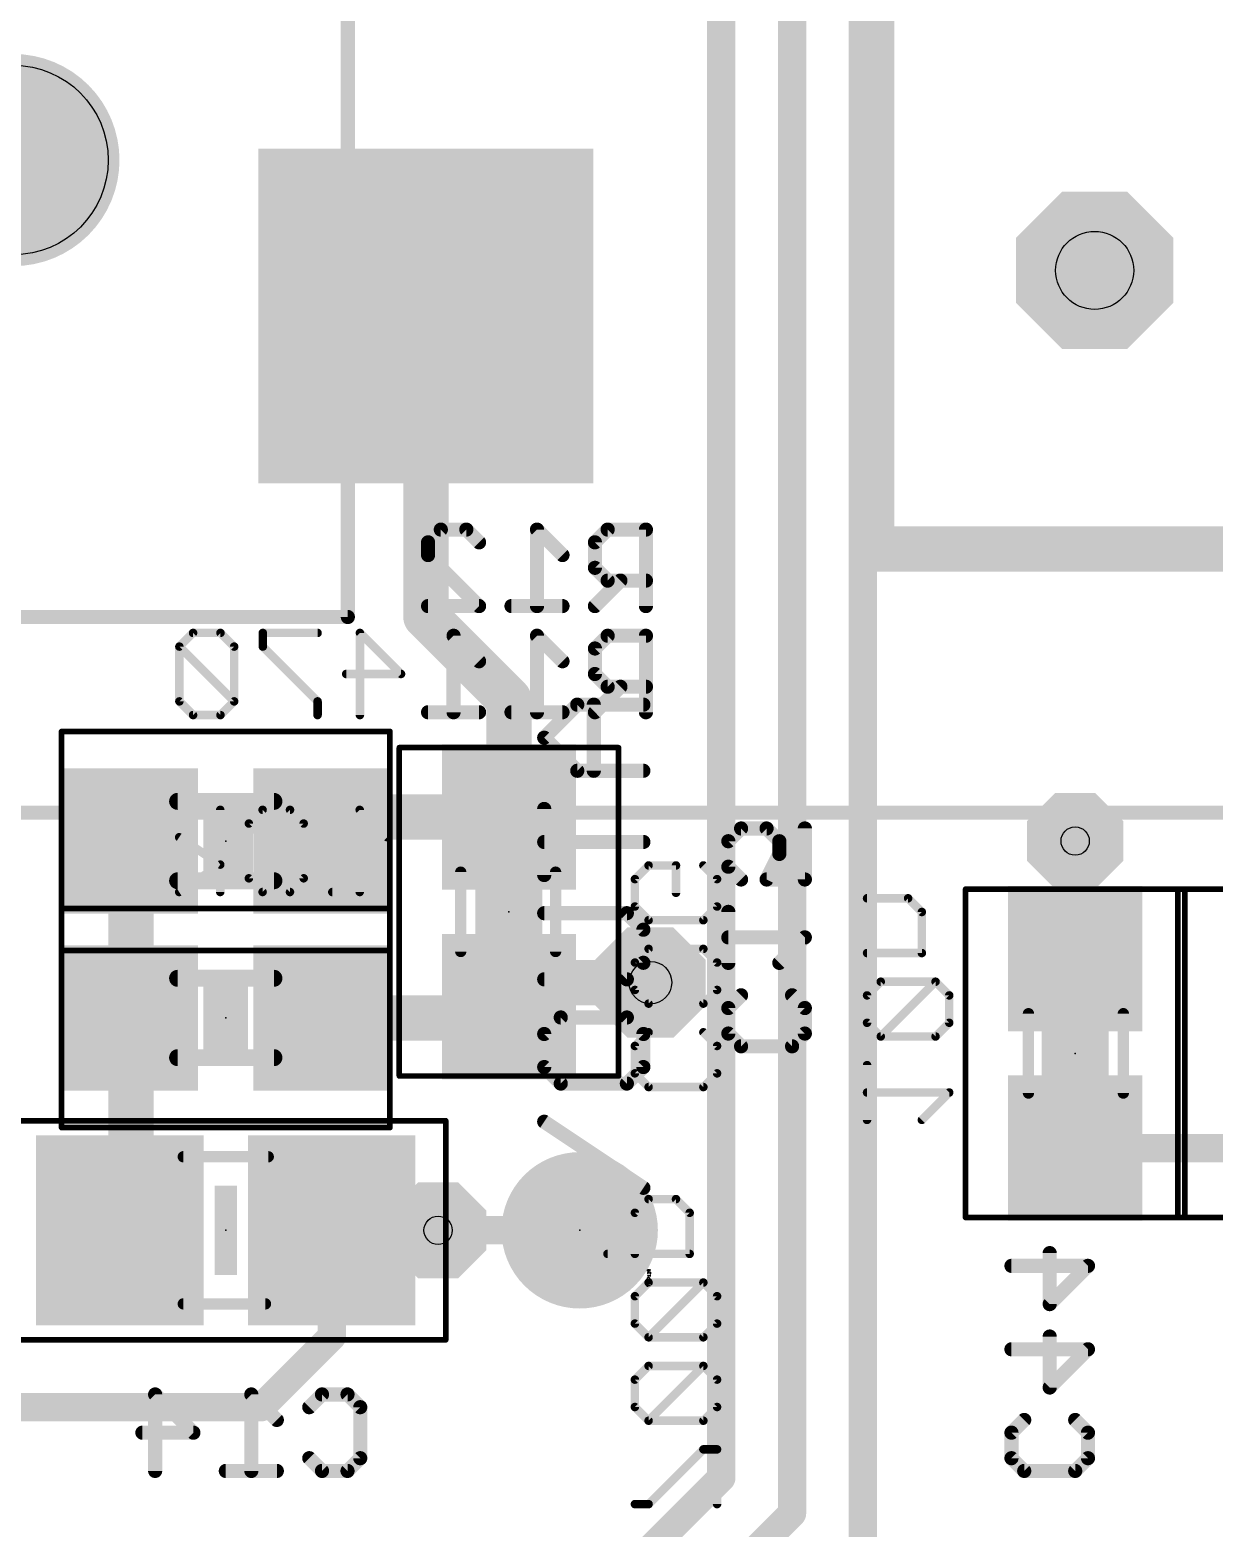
# Model space of a CAD drawing. Extents: x -0.1 to 85.2, y -25.2 to 58.4.
# Drawn here: x 44.6 to 55.22, y 33.21 to 46.65 of the extents above; entities that cross this region are included whole.
import ezdxf

# ---------------------------------------------------------------- set-up
doc = ezdxf.new("R2010")
doc.units = 0
for name, color, linetype in [('1', 22, 'CONTINUOUS'), ('16', 175, 'CONTINUOUS'), ('17', 82, 'CONTINUOUS'), ('18', 82, 'CONTINUOUS'), ('20', 7, 'CONTINUOUS'), ('21', 253, 'CONTINUOUS'), ('23', 7, 'CONTINUOUS'), ('24', 7, 'CONTINUOUS'), ('25', 253, 'CONTINUOUS'), ('26', 253, 'CONTINUOUS'), ('27', 253, 'CONTINUOUS'), ('28', 253, 'CONTINUOUS'), ('29', 253, 'CONTINUOUS'), ('30', 253, 'CONTINUOUS'), ('32', 253, 'CONTINUOUS'), ('36', 253, 'CONTINUOUS'), ('40', 175, 'CONTINUOUS'), ('44', 253, 'CONTINUOUS'), ('49', 253, 'CONTINUOUS'), ('52', 253, 'CONTINUOUS')]:
    doc.layers.add(name, color=color, linetype=linetype)

# ---------------------------------------------------------------- blocks, each defined once
blk = doc.blocks.new('PIE')
at = {"const_width": 0.5}
blk.add_lwpolyline([(0, -0.25, 1), (0, 0.25, 1), (0, -0.25)], format="xyb", dxfattribs=at)
blk = doc.blocks.new('RECT')
blk.add_solid([(-0.5, -0.5), (0.5, -0.5), (-0.5, 0.5), (0.5, 0.5)])
blk = doc.blocks.new('OCTAGONP')
at = {"const_width": 0.5}
blk.add_lwpolyline([(-0.25, -0.1036), (-0.25, 0.1036), (-0.1036, 0.25), (0.1036, 0.25), (0.25, 0.1036), (0.25, -0.1036), (0.1036, -0.25), (-0.1036, -0.25), (-0.25, -0.1036), (-0.25, 0.1036)], dxfattribs=at)
blk = doc.blocks.new('OCTAGONV')
at = {"const_width": 0.5}
blk.add_lwpolyline([(-0.25, -0.1036), (-0.25, 0.1036), (-0.1036, 0.25), (0.1036, 0.25), (0.25, 0.1036), (0.25, -0.1036), (0.1036, -0.25), (-0.1036, -0.25), (-0.25, -0.1036), (-0.25, 0.1036)], dxfattribs=at)

msp = doc.modelspace()

# ---------------------------------------------------------------- linework, layer by layer
at = {"layer": '1', "const_width": 0.254}
for points in [[(50.8, 55.88), (50.8, 33.655)], [(51.435, 55.88), (51.435, 33.3375)], [(48.26, 35.8775), (49.53, 35.8775)], [(50.8, 33.655), (45.085, 27.94)], [(51.435, 33.3375), (45.4025, 27.305)]]:
    msp.add_lwpolyline(points, dxfattribs=at)
at = {"layer": '1', "const_width": 0.127}
for points in [[(48.26, 35.941, 1), (48.26, 35.814)], [(49.53, 35.814, 1), (49.53, 35.941)], [(50.8449, 33.6101, 1), (50.7551, 33.6999)], [(50.7365, 33.655, 1), (50.8635, 33.655)], [(51.3715, 33.3375, 1), (51.4985, 33.3375)], [(51.4799, 33.2926, 1), (51.3901, 33.3824)]]:
    msp.add_lwpolyline(points, format="xyb", dxfattribs=at)
at = {"layer": '16'}
for points, const_width in [([(52.07, 5.08), (52.07, 55.88)], 0.254), ([(48.15, 44.08), (48.15, 41.385)], 0.4064), ([(48.15, 41.385), (48.895, 40.64)], 0.4064), ([(48.895, 40.64), (48.895, 39.585)], 0.4064), ([(47.42, 39.585), (47.205, 39.37)], 0.4064), ([(48.895, 39.585), (47.42, 39.585)], 0.4064), ([(45.505, 39.37), (45.505, 37.7825)], 0.4064), ([(53.96, 38.115), (53.975, 39.37)], 0.254), ([(53.975, 38.315), (53.96, 38.115)], 0.254), ([(49.11, 38.1), (48.895, 37.885)], 0.4064), ([(50.165, 38.1), (49.11, 38.1)], 0.4064), ([(48.7925, 37.7825), (48.895, 37.885)], 0.4064), ([(45.505, 37.7825), (45.505, 35.9775)], 0.4064), ([(47.205, 37.7825), (48.7925, 37.7825)], 0.4064), ([(55.88, 36.615), (53.975, 36.615)], 0.254), ([(45.07, 36.2125), (45.405, 35.8775)], 0.4064), ([(45.505, 35.9775), (45.405, 35.8775)], 0.4064), ([(47.3075, 35.875), (47.305, 35.8775)], 0.254), ([(47.305, 35.8775), (48.26, 35.8775)], 0.254), ([(47.3075, 34.925), (47.3075, 35.875)], 0.254), ([(46.6725, 34.29), (47.3075, 34.925)], 0.254), ([(39.37, 34.29), (46.6725, 34.29)], 0.254)]:
    msp.add_lwpolyline(points, dxfattribs=dict(at, const_width=const_width))
for points, const_width in [([(48.2516, 44.08, 1), (48.0484, 44.08)], 0.2032), ([(48.2218, 41.4568, 1), (48.0782, 41.3132)], 0.2032), ([(48.0484, 41.385, 1), (48.2516, 41.385)], 0.2032), ([(48.9966, 40.64, 1), (48.7934, 40.64)], 0.2032), ([(48.8232, 40.5682, 1), (48.9668, 40.7118)], 0.2032), ([(47.42, 39.6866, 1), (47.42, 39.4834)], 0.2032), ([(47.4918, 39.5132, 1), (47.3482, 39.6568)], 0.2032), ([(48.895, 39.4834, 1), (48.895, 39.6866)], 0.2032), ([(48.7934, 39.585, 1), (48.9966, 39.585)], 0.2032), ([(45.6066, 39.37, 1), (45.4034, 39.37)], 0.2032), ([(47.1332, 39.4418, 1), (47.2768, 39.2982)], 0.2032), ([(54.0385, 39.3692, 1), (53.9115, 39.3708)], 0.127), ([(54.0383, 38.3103, 1), (53.9117, 38.3197)], 0.127), ([(49.11, 38.2016, 1), (49.11, 37.9984)], 0.2032), ([(49.1818, 38.0282, 1), (49.0382, 38.1718)], 0.2032), ([(50.165, 37.9984, 1), (50.165, 38.2016)], 0.2032), ([(53.8967, 38.1197, 1), (54.0233, 38.1103)], 0.127), ([(53.8965, 38.1158, 1), (54.0235, 38.1142)], 0.127), ([(48.8232, 37.9568, 1), (48.9668, 37.8132)], 0.2032), ([(48.9668, 37.8132, 1), (48.8232, 37.9568)], 0.2032), ([(45.6066, 37.7825, 1), (45.4034, 37.7825)], 0.2032), ([(47.205, 37.8841, 1), (47.205, 37.6809)], 0.2032), ([(48.7207, 37.8543, 1), (48.8643, 37.7107)], 0.2032), ([(48.7925, 37.6809, 1), (48.7925, 37.8841)], 0.2032), ([(45.4034, 37.7825, 1), (45.6066, 37.7825)], 0.2032), ([(53.975, 36.6785, 1), (53.975, 36.5515)], 0.127), ([(45.1418, 36.2843, 1), (44.9982, 36.1407)], 0.2032), ([(45.5768, 35.9057, 1), (45.4332, 36.0493)], 0.2032), ([(45.3332, 35.9493, 1), (45.4768, 35.8057)], 0.2032), ([(45.3332, 35.8057, 1), (45.4768, 35.9493)], 0.2032), ([(45.4034, 35.9775, 1), (45.6066, 35.9775)], 0.2032), ([(47.3499, 35.9224, 1), (47.2601, 35.8326)], 0.127), ([(47.305, 35.941, 1), (47.305, 35.814)], 0.127), ([(47.371, 35.875, 1), (47.244, 35.875)], 0.127), ([(47.2626, 35.8301, 1), (47.3524, 35.9199)], 0.127), ([(48.26, 35.814, 1), (48.26, 35.941)], 0.127), ([(47.244, 34.925, 1), (47.371, 34.925)], 0.127), ([(47.3524, 34.8801, 1), (47.2626, 34.9699)], 0.127), ([(46.6725, 34.2265, 1), (46.6725, 34.3535)], 0.127), ([(46.6276, 34.3349, 1), (46.7174, 34.2451)], 0.127)]:
    msp.add_lwpolyline(points, format="xyb", dxfattribs=dict(at, const_width=const_width))
at = {"layer": '20'}
msp.add_circle((44.45, 45.48), 0.85, dxfattribs=at)
at = {"layer": '21', "const_width": 0.4064}
for points in [[(52.15, 41.99), (52.15, 51.99)], [(62.15, 41.99), (52.15, 41.99)]]:
    msp.add_lwpolyline(points, dxfattribs=at)
at = {"layer": '21', "const_width": 0.2032}
for points in [[(52.15, 42.0916, 1), (52.15, 41.8884)], [(52.0484, 41.99, 1), (52.2516, 41.99)]]:
    msp.add_lwpolyline(points, format="xyb", dxfattribs=at)
at = {"layer": '23'}
msp.add_point((49.53, 35.8775), dxfattribs=at)
at = {"layer": '24'}
for p in [(46.355, 39.37), (48.895, 38.735), (46.355, 37.7825), (53.975, 37.465), (46.355, 35.8775)]:
    msp.add_point(p, dxfattribs=at)
at = {"layer": '25', "const_width": 0.127}
for points in [[(49.2117, 40.2972), (49.5083, 40.5937)], [(49.5083, 40.5937), (50.1015, 40.5937)], [(49.6566, 40.0006), (49.6566, 40.5937)], [(49.5083, 40.0006), (49.2117, 40.2972)], [(50.1015, 40.0006), (49.5083, 40.0006)], [(49.2117, 39.0651), (49.2117, 39.6582)], [(50.1015, 39.3616), (49.2117, 39.3616)], [(49.9532, 38.7227), (49.2117, 38.7227)], [(50.1015, 38.5744), (49.9532, 38.7227)], [(50.1015, 38.2778), (50.1015, 38.5744)], [(49.9532, 38.1295), (50.1015, 38.2778)], [(49.2117, 38.1295), (49.9532, 38.1295)], [(49.36, 37.7872), (49.2117, 37.6389)], [(49.9532, 37.7872), (49.36, 37.7872)], [(50.1015, 37.6389), (49.9532, 37.7872)], [(49.2117, 37.6389), (49.2117, 37.3423)], [(50.1015, 37.3423), (50.1015, 37.6389)], [(49.2117, 37.3423), (49.36, 37.194)], [(49.9532, 37.194), (50.1015, 37.3423)], [(49.36, 37.194), (49.9532, 37.194)], [(50.1015, 36.2585), (49.2117, 36.8517)]]:
    msp.add_lwpolyline(points, dxfattribs=at)
at = {"layer": '25', "const_width": 0.0635}
for points in [[(49.5083, 40.6255, 1), (49.5083, 40.562)], [(49.5308, 40.5713, 1), (49.4859, 40.6162)], [(49.6884, 40.5937, 1), (49.6249, 40.5937)], [(50.1015, 40.562, 1), (50.1015, 40.6255)], [(49.2342, 40.3196, 1), (49.1893, 40.2747)], [(49.1893, 40.3196, 1), (49.2342, 40.2747)], [(49.5083, 40.0323, 1), (49.5083, 39.9688)], [(49.4859, 39.9781, 1), (49.5308, 40.023)], [(50.1015, 39.9688, 1), (50.1015, 40.0323)], [(49.6249, 40.0006, 1), (49.6884, 40.0006)], [(49.2435, 39.6582, 1), (49.18, 39.6582)], [(49.2117, 39.3934, 1), (49.2117, 39.3299)], [(50.1015, 39.3299, 1), (50.1015, 39.3934)], [(49.18, 39.0651, 1), (49.2435, 39.0651)], [(49.2117, 38.7545, 1), (49.2117, 38.691)], [(49.9757, 38.7452, 1), (49.9308, 38.7003)], [(49.9532, 38.691, 1), (49.9532, 38.7545)], [(50.1333, 38.5744, 1), (50.0697, 38.5744)], [(50.079, 38.552, 1), (50.124, 38.5969)], [(50.0697, 38.2778, 1), (50.1333, 38.2778)], [(50.124, 38.2554, 1), (50.079, 38.3003)], [(49.2117, 38.1613, 1), (49.2117, 38.0978)], [(49.9308, 38.152, 1), (49.9757, 38.1071)], [(49.9532, 38.0978, 1), (49.9532, 38.1613)], [(49.36, 37.8189, 1), (49.36, 37.7554)], [(49.3825, 37.7647, 1), (49.3376, 37.8096)], [(49.9757, 37.8096, 1), (49.9308, 37.7647)], [(49.9532, 37.7554, 1), (49.9532, 37.8189)], [(49.2435, 37.6389, 1), (49.18, 37.6389)], [(49.1893, 37.6613, 1), (49.2342, 37.6164)], [(50.1333, 37.6389, 1), (50.0697, 37.6389)], [(50.079, 37.6164, 1), (50.124, 37.6613)], [(49.18, 37.3423, 1), (49.2435, 37.3423)], [(49.2342, 37.3648, 1), (49.1893, 37.3199)], [(50.0697, 37.3423, 1), (50.1333, 37.3423)], [(50.124, 37.3199, 1), (50.079, 37.3648)], [(49.36, 37.2258, 1), (49.36, 37.1623)], [(49.3376, 37.1716, 1), (49.3825, 37.2165)], [(49.9308, 37.2165, 1), (49.9757, 37.1716)], [(49.9532, 37.1623, 1), (49.9532, 37.2258)], [(49.2294, 36.8781, 1), (49.1941, 36.8253)], [(50.0839, 36.2321, 1), (50.1191, 36.2849)]]:
    msp.add_lwpolyline(points, format="xyb", dxfattribs=at)
at = {"layer": '26', "const_width": 0.127}
for points in [[(48.1698, 42.0502), (48.2842, 42.1646)], [(48.2842, 42.1646), (48.513, 42.1646)], [(48.513, 42.1646), (48.6274, 42.0502)], [(49.3758, 41.9358), (49.147, 42.1646)], [(49.147, 42.1646), (49.147, 41.4782)], [(49.7811, 42.1646), (49.6667, 42.0502)], [(50.1242, 42.1646), (49.7811, 42.1646)], [(50.1242, 41.4782), (50.1242, 42.1646)], [(48.1698, 41.9358), (48.1698, 42.0502)], [(49.6667, 42.0502), (49.6667, 41.8214)], [(48.6274, 41.4782), (48.1698, 41.9358)], [(49.6667, 41.8214), (49.7811, 41.707)], [(49.8955, 41.707), (49.6667, 41.4782)], [(49.7811, 41.707), (50.1242, 41.707)], [(48.1698, 41.4782), (48.6274, 41.4782)], [(49.3758, 41.4782), (48.9182, 41.4782)], [(48.6274, 40.9833), (48.3986, 41.2121)], [(48.3986, 41.2121), (48.3986, 40.5257)], [(49.3758, 40.9833), (49.147, 41.2121)], [(49.147, 41.2121), (49.147, 40.5257)], [(49.7811, 41.2121), (49.6667, 41.0977)], [(50.1242, 41.2121), (49.7811, 41.2121)], [(50.1242, 40.5257), (50.1242, 41.2121)], [(49.6667, 41.0977), (49.6667, 40.8689)], [(49.6667, 40.8689), (49.7811, 40.7545)], [(49.8955, 40.7545), (49.6667, 40.5257)], [(49.7811, 40.7545), (50.1242, 40.7545)], [(48.6274, 40.5257), (48.1698, 40.5257)], [(49.3758, 40.5257), (48.9182, 40.5257)], [(50.9779, 39.4829), (50.8635, 39.3685)], [(51.2067, 39.4829), (50.9779, 39.4829)], [(51.3211, 39.3685), (51.2067, 39.4829)], [(51.5499, 39.4829), (51.5499, 39.0253)], [(50.8635, 39.3685), (50.8635, 39.1397)], [(51.3211, 39.2541), (51.3211, 39.3685)], [(51.2067, 39.0253), (51.3211, 39.2541)], [(50.8635, 39.1397), (50.9779, 39.0253)], [(51.5499, 39.0253), (51.2067, 39.0253)], [(50.8635, 38.2769), (50.8635, 38.7345)], [(51.5499, 38.5057), (50.8635, 38.5057)], [(51.3211, 38.2769), (51.5499, 38.5057)], [(50.8635, 37.8717), (50.9779, 37.9861)], [(51.4355, 37.9861), (51.5499, 37.8717)], [(50.8635, 37.6429), (50.8635, 37.8717)], [(51.5499, 37.8717), (51.5499, 37.6429)], [(50.9779, 37.5285), (50.8635, 37.6429)], [(51.5499, 37.6429), (51.4355, 37.5285)], [(51.4355, 37.5285), (50.9779, 37.5285)], [(53.4035, 35.5585), (54.0899, 35.5585)], [(53.7467, 35.2153), (53.7467, 35.6729)], [(54.0899, 35.5585), (53.7467, 35.2153)], [(53.7467, 34.4669), (53.7467, 34.9245)], [(53.4035, 34.8101), (54.0899, 34.8101)], [(54.0899, 34.8101), (53.7467, 34.4669)], [(45.7215, 33.7185), (45.7215, 34.4049)], [(45.7215, 34.4049), (46.0647, 34.0617)], [(46.8131, 34.1761), (46.5843, 34.4049)], [(46.5843, 34.4049), (46.5843, 33.7185)], [(47.1039, 34.2905), (47.2183, 34.4049)], [(47.2183, 34.4049), (47.4471, 34.4049)], [(47.4471, 34.4049), (47.5615, 34.2905)], [(47.5615, 34.2905), (47.5615, 33.8329)], [(53.4035, 34.0617), (53.5179, 34.1761)], [(53.9755, 34.1761), (54.0899, 34.0617)], [(46.0647, 34.0617), (45.6071, 34.0617)], [(53.4035, 33.8329), (53.4035, 34.0617)], [(54.0899, 34.0617), (54.0899, 33.8329)], [(47.2183, 33.7185), (47.1039, 33.8329)], [(47.5615, 33.8329), (47.4471, 33.7185)], [(53.5179, 33.7185), (53.4035, 33.8329)], [(54.0899, 33.8329), (53.9755, 33.7185)], [(46.8131, 33.7185), (46.3555, 33.7185)], [(47.4471, 33.7185), (47.2183, 33.7185)], [(53.9755, 33.7185), (53.5179, 33.7185)]]:
    msp.add_lwpolyline(points, dxfattribs=at)
at = {"layer": '26', "const_width": 0.0635}
for points in [[(48.2842, 42.1963, 1), (48.2842, 42.1328)], [(48.3067, 42.1421, 1), (48.2618, 42.187)], [(48.5355, 42.187, 1), (48.4906, 42.1421)], [(48.513, 42.1328, 1), (48.513, 42.1963)], [(49.1788, 42.1646, 1), (49.1153, 42.1646)], [(49.1695, 42.187, 1), (49.1246, 42.1421)], [(49.7811, 42.1963, 1), (49.7811, 42.1328)], [(49.8035, 42.1421, 1), (49.7586, 42.187)], [(50.156, 42.1646, 1), (50.0925, 42.1646)], [(50.1242, 42.1328, 1), (50.1242, 42.1963)], [(48.2016, 42.0502, 1), (48.1381, 42.0502)], [(48.1474, 42.0726, 1), (48.1923, 42.0277)], [(48.605, 42.0277, 1), (48.6499, 42.0726)], [(49.6984, 42.0502, 1), (49.6349, 42.0502)], [(49.6442, 42.0726, 1), (49.6891, 42.0277)], [(48.1381, 41.9358, 1), (48.2016, 41.9358)], [(48.1923, 41.9582, 1), (48.1474, 41.9133)], [(49.3534, 41.9133, 1), (49.3983, 41.9582)], [(49.6349, 41.8214, 1), (49.6984, 41.8214)], [(49.6891, 41.8438, 1), (49.6442, 41.7989)], [(49.7811, 41.7387, 1), (49.7811, 41.6752)], [(49.7586, 41.6845, 1), (49.8035, 41.7294)], [(49.9179, 41.6845, 1), (49.873, 41.7294)], [(50.1242, 41.6752, 1), (50.1242, 41.7387)], [(48.1698, 41.51, 1), (48.1698, 41.4464)], [(48.6274, 41.4464, 1), (48.6274, 41.51)], [(48.9182, 41.51, 1), (48.9182, 41.4464)], [(49.3758, 41.4464, 1), (49.3758, 41.51)], [(48.605, 41.4557, 1), (48.6499, 41.5007)], [(49.1153, 41.4782, 1), (49.1788, 41.4782)], [(49.6442, 41.5007, 1), (49.6891, 41.4557)], [(50.0925, 41.4782, 1), (50.156, 41.4782)], [(48.4304, 41.2121, 1), (48.3669, 41.2121)], [(48.4211, 41.2345, 1), (48.3762, 41.1896)], [(49.1788, 41.2121, 1), (49.1153, 41.2121)], [(49.1695, 41.2345, 1), (49.1246, 41.1896)], [(49.7811, 41.2438, 1), (49.7811, 41.1803)], [(49.8035, 41.1896, 1), (49.7586, 41.2345)], [(50.156, 41.2121, 1), (50.0925, 41.2121)], [(50.1242, 41.1803, 1), (50.1242, 41.2438)], [(49.6984, 41.0977, 1), (49.6349, 41.0977)], [(49.6442, 41.1201, 1), (49.6891, 41.0752)], [(48.605, 40.9608, 1), (48.6499, 41.0057)], [(49.3534, 40.9608, 1), (49.3983, 41.0057)], [(49.6349, 40.8689, 1), (49.6984, 40.8689)], [(49.6891, 40.8913, 1), (49.6442, 40.8464)], [(49.7811, 40.7862, 1), (49.7811, 40.7227)], [(49.7586, 40.732, 1), (49.8035, 40.7769)], [(49.9179, 40.732, 1), (49.873, 40.7769)], [(50.1242, 40.7227, 1), (50.1242, 40.7862)], [(48.1698, 40.5575, 1), (48.1698, 40.4939)], [(48.3669, 40.5257, 1), (48.4304, 40.5257)], [(48.6274, 40.4939, 1), (48.6274, 40.5575)], [(48.9182, 40.5575, 1), (48.9182, 40.4939)], [(49.1153, 40.5257, 1), (49.1788, 40.5257)], [(49.3758, 40.4939, 1), (49.3758, 40.5575)], [(49.6442, 40.5482, 1), (49.6891, 40.5032)], [(50.0925, 40.5257, 1), (50.156, 40.5257)], [(50.9779, 39.5147, 1), (50.9779, 39.4512)], [(51.0003, 39.4605, 1), (50.9554, 39.5054)], [(51.2291, 39.5054, 1), (51.1842, 39.4605)], [(51.2067, 39.4512, 1), (51.2067, 39.5147)], [(51.5816, 39.4829, 1), (51.5181, 39.4829)], [(50.8953, 39.3685, 1), (50.8317, 39.3685)], [(50.841, 39.391, 1), (50.886, 39.3461)], [(51.3528, 39.3685, 1), (51.2893, 39.3685)], [(51.2986, 39.3461, 1), (51.3435, 39.391)], [(51.2893, 39.2541, 1), (51.3528, 39.2541)], [(51.3495, 39.2399, 1), (51.2927, 39.2683)], [(50.8317, 39.1397, 1), (50.8953, 39.1397)], [(50.886, 39.1622, 1), (50.841, 39.1173)], [(50.9554, 39.0029, 1), (51.0003, 39.0478)], [(51.2067, 39.0571, 1), (51.2067, 38.9936)], [(51.1783, 39.0395, 1), (51.2351, 39.0111)], [(51.5181, 39.0253, 1), (51.5816, 39.0253)], [(51.5499, 38.9936, 1), (51.5499, 39.0571)], [(50.8953, 38.7345, 1), (50.8317, 38.7345)], [(50.8635, 38.5375, 1), (50.8635, 38.474)], [(51.5723, 38.4833, 1), (51.5274, 38.5282)], [(51.5499, 38.474, 1), (51.5499, 38.5375)], [(50.8317, 38.2769, 1), (50.8953, 38.2769)], [(51.2986, 38.2994, 1), (51.3435, 38.2545)], [(51.0003, 37.9636, 1), (50.9554, 38.0085)], [(51.4579, 38.0085, 1), (51.413, 37.9636)], [(50.8953, 37.8717, 1), (50.8317, 37.8717)], [(50.841, 37.8941, 1), (50.886, 37.8492)], [(51.5816, 37.8717, 1), (51.5181, 37.8717)], [(51.5274, 37.8492, 1), (51.5723, 37.8941)], [(50.8317, 37.6429, 1), (50.8953, 37.6429)], [(50.886, 37.6653, 1), (50.841, 37.6204)], [(51.5181, 37.6429, 1), (51.5816, 37.6429)], [(51.5723, 37.6204, 1), (51.5274, 37.6653)], [(50.9779, 37.5603, 1), (50.9779, 37.4967)], [(50.9554, 37.506, 1), (51.0003, 37.551)], [(51.413, 37.551, 1), (51.4579, 37.506)], [(51.4355, 37.4967, 1), (51.4355, 37.5603)], [(53.4035, 35.5903, 1), (53.4035, 35.5268)], [(53.7784, 35.6729, 1), (53.7149, 35.6729)], [(54.1123, 35.5361, 1), (54.0674, 35.581)], [(54.0899, 35.5268, 1), (54.0899, 35.5903)], [(53.7149, 35.2153, 1), (53.7784, 35.2153)], [(53.7242, 35.2378, 1), (53.7691, 35.1929)], [(53.7784, 34.9245, 1), (53.7149, 34.9245)], [(53.4035, 34.8419, 1), (53.4035, 34.7784)], [(54.1123, 34.7877, 1), (54.0674, 34.8326)], [(54.0899, 34.7784, 1), (54.0899, 34.8419)], [(45.7532, 34.4049, 1), (45.6897, 34.4049)], [(45.7439, 34.4273, 1), (45.699, 34.3824)], [(46.616, 34.4049, 1), (46.5525, 34.4049)], [(46.6067, 34.4273, 1), (46.5618, 34.3824)], [(47.2183, 34.4366, 1), (47.2183, 34.3731)], [(47.2408, 34.3824, 1), (47.1959, 34.4273)], [(47.4696, 34.4273, 1), (47.4247, 34.3824)], [(47.4471, 34.3731, 1), (47.4471, 34.4366)], [(53.7149, 34.4669, 1), (53.7784, 34.4669)], [(53.7242, 34.4894, 1), (53.7691, 34.4445)], [(47.0815, 34.3129, 1), (47.1264, 34.268)], [(47.5933, 34.2905, 1), (47.5297, 34.2905)], [(47.539, 34.268, 1), (47.584, 34.3129)], [(46.7906, 34.1536, 1), (46.8355, 34.1985)], [(53.5403, 34.1536, 1), (53.4954, 34.1985)], [(53.9979, 34.1985, 1), (53.953, 34.1536)], [(45.6071, 34.0934, 1), (45.6071, 34.0299)], [(46.0422, 34.0392, 1), (46.0871, 34.0841)], [(46.0647, 34.0299, 1), (46.0647, 34.0934)], [(53.4353, 34.0617, 1), (53.3717, 34.0617)], [(53.381, 34.0841, 1), (53.426, 34.0392)], [(54.1216, 34.0617, 1), (54.0581, 34.0617)], [(54.0674, 34.0392, 1), (54.1123, 34.0841)], [(47.1264, 33.8553, 1), (47.0815, 33.8104)], [(47.584, 33.8104, 1), (47.539, 33.8553)], [(53.426, 33.8553, 1), (53.381, 33.8104)], [(54.1123, 33.8104, 1), (54.0674, 33.8553)], [(45.6897, 33.7185, 1), (45.7532, 33.7185)], [(46.3555, 33.7503, 1), (46.3555, 33.6867)], [(46.5525, 33.7185, 1), (46.616, 33.7185)], [(46.8131, 33.6867, 1), (46.8131, 33.7503)], [(47.2183, 33.7503, 1), (47.2183, 33.6867)], [(47.1959, 33.696, 1), (47.2408, 33.741)], [(47.4247, 33.741, 1), (47.4696, 33.696)], [(47.4471, 33.6867, 1), (47.4471, 33.7503)], [(47.5297, 33.8329, 1), (47.5933, 33.8329)], [(53.3717, 33.8329, 1), (53.4353, 33.8329)], [(53.5179, 33.7503, 1), (53.5179, 33.6867)], [(53.4954, 33.696, 1), (53.5403, 33.741)], [(53.953, 33.741, 1), (53.9979, 33.696)], [(53.9755, 33.6867, 1), (53.9755, 33.7503)], [(54.0581, 33.8329, 1), (54.1216, 33.8329)]]:
    msp.add_lwpolyline(points, format="xyb", dxfattribs=at)
at = {"layer": '27'}
for p, q in [((50.1396, 35.5225), (50.1438, 35.5268)), ((50.1396, 35.5098), (50.1396, 35.5225)), ((50.165, 35.5098), (50.1396, 35.5098)), ((50.1438, 35.5034), (50.1396, 35.4991)), ((50.1396, 35.4991), (50.1396, 35.4907)), ((50.1396, 35.4907), (50.1438, 35.4864)), ((50.1438, 35.5268), (50.1523, 35.5268)), ((50.1481, 35.5034), (50.1438, 35.5034)), ((50.165, 35.4864), (50.1481, 35.5034)), ((50.1523, 35.5268), (50.1565, 35.5225)), ((50.1565, 35.5183), (50.165, 35.5268)), ((50.1565, 35.5225), (50.1565, 35.5098)), ((50.165, 35.5034), (50.165, 35.4864)), ((50.1481, 35.4631), (50.1396, 35.4715)), ((50.1396, 35.4715), (50.165, 35.4715)), ((50.1396, 35.4524), (50.1438, 35.4566)), ((50.1396, 35.4397), (50.1396, 35.4524)), ((50.165, 35.4397), (50.1396, 35.4397)), ((50.1396, 35.4163), (50.1396, 35.4332)), ((50.165, 35.4247), (50.1396, 35.4247)), ((50.1396, 35.4056), (50.1438, 35.4098)), ((50.1396, 35.3929), (50.1396, 35.4056)), ((50.165, 35.3929), (50.1396, 35.3929)), ((50.1396, 35.3695), (50.1396, 35.3864)), ((50.165, 35.378), (50.1396, 35.378)), ((50.1438, 35.4566), (50.1523, 35.4566)), ((50.1438, 35.4098), (50.1523, 35.4098)), ((50.1523, 35.4566), (50.1565, 35.4524)), ((50.1523, 35.4098), (50.1565, 35.4056)), ((50.1565, 35.4524), (50.1565, 35.4397)), ((50.1565, 35.4056), (50.1565, 35.3929)), ((50.165, 35.4631), (50.165, 35.48))]:
    msp.add_line(p, q, dxfattribs=at)
at = {"layer": '28', "const_width": 0.0762}
for points in [[(46.0617, 41.2375), (45.9388, 41.1147)], [(46.3074, 41.2375), (46.0617, 41.2375)], [(46.4303, 41.1147), (46.3074, 41.2375)], [(47.1787, 41.2375), (46.6872, 41.2375)], [(46.6872, 41.2375), (46.6872, 41.1147)], [(47.5585, 40.5003), (47.5585, 41.2375)], [(47.5585, 41.2375), (47.9271, 40.8689)], [(45.9388, 41.1147), (45.9388, 40.6232)], [(46.4303, 40.6232), (45.9388, 41.1147)], [(46.4303, 40.6232), (46.4303, 41.1147)], [(46.6872, 41.1147), (47.1787, 40.6232)], [(47.9271, 40.8689), (47.4357, 40.8689)], [(45.9388, 40.6232), (46.0617, 40.5003)], [(46.3074, 40.5003), (46.4303, 40.6232)], [(47.1787, 40.6232), (47.1787, 40.5003)], [(46.0617, 40.5003), (46.3074, 40.5003)], [(46.3056, 38.9128), (46.3056, 39.65)], [(46.6854, 39.65), (46.5625, 39.5272)], [(46.9311, 39.65), (46.6854, 39.65)], [(47.054, 39.5272), (46.9311, 39.65)], [(47.8024, 39.4043), (47.5567, 39.65)], [(47.5567, 39.65), (47.5567, 38.9128)], [(46.5625, 39.5272), (46.5625, 39.0357)], [(47.054, 39.0357), (46.5625, 39.5272)], [(47.054, 39.0357), (47.054, 39.5272)], [(46.3056, 39.1585), (45.937, 39.4043)], [(45.937, 38.9128), (46.3056, 39.1585)], [(50.0253, 39.0283), (50.1482, 39.1512)], [(50.1482, 39.1512), (50.3939, 39.1512)], [(50.3939, 39.1512), (50.3939, 38.9054)], [(50.6397, 39.1512), (50.7625, 39.0283)], [(46.5625, 39.0357), (46.6854, 38.9128)], [(46.9311, 38.9128), (47.054, 39.0357)], [(50.0253, 38.7826), (50.0253, 39.0283)], [(50.7625, 39.0283), (50.7625, 38.7826)], [(46.6854, 38.9128), (46.9311, 38.9128)], [(47.8024, 38.9128), (47.3109, 38.9128)], [(52.4767, 38.8564), (52.1081, 38.8564)], [(52.5996, 38.7335), (52.4767, 38.8564)], [(50.1482, 38.6597), (50.0253, 38.7826)], [(50.7625, 38.7826), (50.6397, 38.6597)], [(52.5996, 38.3649), (52.5996, 38.7335)], [(50.6397, 38.6597), (50.1482, 38.6597)], [(50.0253, 38.2799), (50.1482, 38.4028)], [(50.0253, 38.0341), (50.0253, 38.2799)], [(50.1482, 38.4028), (50.6397, 38.4028)], [(50.6397, 38.4028), (50.7625, 38.2799)], [(50.7625, 38.2799), (50.7625, 38.0341)], [(52.1081, 38.3649), (52.5996, 38.3649)], [(50.1482, 37.9113), (50.0253, 38.0341)], [(50.7625, 38.0341), (50.6397, 37.9113)], [(52.231, 38.108), (52.1081, 37.9851)], [(52.7225, 38.108), (52.231, 38.108)], [(52.231, 37.6165), (52.7225, 38.108)], [(52.8453, 37.9851), (52.7225, 38.108)], [(50.6397, 37.9113), (50.1482, 37.9113)], [(52.1081, 37.9851), (52.1081, 37.7394)], [(52.8453, 37.7394), (52.8453, 37.9851)], [(52.1081, 37.7394), (52.231, 37.6165)], [(52.7225, 37.6165), (52.8453, 37.7394)], [(50.0253, 37.5315), (50.1482, 37.6543)], [(50.6397, 37.6543), (50.7625, 37.5315)], [(52.231, 37.6165), (52.7225, 37.6165)], [(50.0253, 37.2857), (50.0253, 37.5315)], [(50.7625, 37.5315), (50.7625, 37.2857)], [(52.1081, 36.8681), (52.1081, 37.3596)], [(50.1482, 37.1629), (50.0253, 37.2857)], [(50.7625, 37.2857), (50.6397, 37.1629)], [(50.6397, 37.1629), (50.1482, 37.1629)], [(52.8453, 37.1138), (52.1081, 37.1138)], [(52.5996, 36.8681), (52.8453, 37.1138)], [(50.1482, 36.1575), (50.0253, 36.0346)], [(50.3939, 36.1575), (50.1482, 36.1575)], [(50.5168, 36.0346), (50.3939, 36.1575)], [(50.0253, 36.0346), (50.0253, 35.666)], [(50.5168, 35.666), (50.5168, 36.0346)], [(49.7796, 35.666), (50.5168, 35.666)], [(50.1482, 35.4091), (50.0253, 35.2862)], [(50.6397, 35.4091), (50.1482, 35.4091)], [(50.1482, 34.9176), (50.6397, 35.4091)], [(50.7625, 35.2862), (50.6397, 35.4091)], [(50.0253, 35.2862), (50.0253, 35.0405)], [(50.7625, 35.0405), (50.7625, 35.2862)], [(50.0253, 35.0405), (50.1482, 34.9176)], [(50.1482, 34.9176), (50.6397, 34.9176)], [(50.6397, 34.9176), (50.7625, 35.0405)], [(50.1482, 34.6607), (50.0253, 34.5378)], [(50.6397, 34.6607), (50.1482, 34.6607)], [(50.1482, 34.1692), (50.6397, 34.6607)], [(50.7625, 34.5378), (50.6397, 34.6607)], [(50.0253, 34.5378), (50.0253, 34.2921)], [(50.7625, 34.2921), (50.7625, 34.5378)], [(50.0253, 34.2921), (50.1482, 34.1692)], [(50.6397, 34.1692), (50.7625, 34.2921)], [(50.1482, 34.1692), (50.6397, 34.1692)], [(50.6397, 33.9123), (50.1482, 33.4208)], [(50.7625, 33.9123), (50.6397, 33.9123)], [(50.7625, 33.4208), (50.7625, 33.9123)], [(50.1482, 33.4208), (50.0253, 33.4208)]]:
    msp.add_lwpolyline(points, dxfattribs=at)
at = {"layer": '28', "const_width": 0.0381}
for points in [[(46.0617, 41.2566, 1), (46.0617, 41.2185)], [(46.0752, 41.2241, 1), (46.0482, 41.251)], [(46.3209, 41.251, 1), (46.294, 41.2241)], [(46.3074, 41.2185, 1), (46.3074, 41.2566)], [(46.6872, 41.2566, 1), (46.6872, 41.2185)], [(46.7063, 41.2375, 1), (46.6682, 41.2375)], [(47.1787, 41.2185, 1), (47.1787, 41.2566)], [(47.5776, 41.2375, 1), (47.5395, 41.2375)], [(47.572, 41.251, 1), (47.5451, 41.2241)], [(45.9579, 41.1147, 1), (45.9198, 41.1147)], [(45.9523, 41.1281, 1), (45.9254, 41.1012)], [(45.9254, 41.1281, 1), (45.9523, 41.1012)], [(46.4494, 41.1147, 1), (46.4113, 41.1147)], [(46.4168, 41.1012, 1), (46.4438, 41.1281)], [(46.6682, 41.1147, 1), (46.7063, 41.1147)], [(46.7007, 41.1281, 1), (46.6738, 41.1012)], [(47.4357, 40.888, 1), (47.4357, 40.8499)], [(47.9137, 40.8554, 1), (47.9406, 40.8824)], [(47.9271, 40.8499, 1), (47.9271, 40.888)], [(45.9523, 40.6366, 1), (45.9254, 40.6097)], [(45.9198, 40.6232, 1), (45.9579, 40.6232)], [(46.4113, 40.6232, 1), (46.4494, 40.6232)], [(46.4438, 40.6097, 1), (46.4168, 40.6366)], [(46.4168, 40.6097, 1), (46.4438, 40.6366)], [(47.1978, 40.6232, 1), (47.1597, 40.6232)], [(47.1653, 40.6097, 1), (47.1922, 40.6366)], [(46.0617, 40.5194, 1), (46.0617, 40.4813)], [(46.0482, 40.4868, 1), (46.0752, 40.5138)], [(46.294, 40.5138, 1), (46.3209, 40.4868)], [(46.3074, 40.4813, 1), (46.3074, 40.5194)], [(47.1597, 40.5003, 1), (47.1978, 40.5003)], [(47.5395, 40.5003, 1), (47.5776, 40.5003)], [(46.3246, 39.65, 1), (46.2865, 39.65)], [(46.6854, 39.6691, 1), (46.6854, 39.631)], [(46.6989, 39.6366, 1), (46.6719, 39.6635)], [(46.9446, 39.6635, 1), (46.9177, 39.6366)], [(46.9311, 39.631, 1), (46.9311, 39.6691)], [(47.5757, 39.65, 1), (47.5376, 39.65)], [(47.5701, 39.6635, 1), (47.5432, 39.6366)], [(46.576, 39.5406, 1), (46.549, 39.5137)], [(46.549, 39.5406, 1), (46.576, 39.5137)], [(46.5816, 39.5272, 1), (46.5435, 39.5272)], [(47.073, 39.5272, 1), (47.0349, 39.5272)], [(47.0405, 39.5137, 1), (47.0675, 39.5406)], [(45.9475, 39.4201, 1), (45.9264, 39.3884)], [(47.7889, 39.3908, 1), (47.8159, 39.4178)], [(46.3161, 39.1427, 1), (46.295, 39.1744)], [(46.295, 39.1427, 1), (46.3161, 39.1744)], [(50.1482, 39.1702, 1), (50.1482, 39.1321)], [(50.1616, 39.1377, 1), (50.1347, 39.1646)], [(50.413, 39.1512, 1), (50.3749, 39.1512)], [(50.3939, 39.1321, 1), (50.3939, 39.1702)], [(50.6531, 39.1646, 1), (50.6262, 39.1377)], [(46.576, 39.0491, 1), (46.549, 39.0222)], [(46.5435, 39.0357, 1), (46.5816, 39.0357)], [(47.0349, 39.0357, 1), (47.073, 39.0357)], [(47.0675, 39.0222, 1), (47.0405, 39.0491)], [(47.0405, 39.0222, 1), (47.0675, 39.0491)], [(50.0118, 39.0418, 1), (50.0388, 39.0148)], [(50.0444, 39.0283, 1), (50.0063, 39.0283)], [(50.7816, 39.0283, 1), (50.7435, 39.0283)], [(50.7491, 39.0148, 1), (50.776, 39.0418)], [(45.9264, 38.9287, 1), (45.9475, 38.8969)], [(46.2865, 38.9128, 1), (46.3246, 38.9128)], [(46.6854, 38.9319, 1), (46.6854, 38.8938)], [(46.6719, 38.8993, 1), (46.6989, 38.9263)], [(46.9177, 38.9263, 1), (46.9446, 38.8993)], [(46.9311, 38.8938, 1), (46.9311, 38.9319)], [(47.3109, 38.9319, 1), (47.3109, 38.8938)], [(47.5376, 38.9128, 1), (47.5757, 38.9128)], [(47.8024, 38.8938, 1), (47.8024, 38.9319)], [(50.3749, 38.9054, 1), (50.413, 38.9054)], [(52.1081, 38.8755, 1), (52.1081, 38.8374)], [(52.4902, 38.8699, 1), (52.4632, 38.8429)], [(52.4767, 38.8374, 1), (52.4767, 38.8755)], [(50.0388, 38.796, 1), (50.0118, 38.7691)], [(50.0063, 38.7826, 1), (50.0444, 38.7826)], [(50.7435, 38.7826, 1), (50.7816, 38.7826)], [(50.776, 38.7691, 1), (50.7491, 38.796)], [(52.6186, 38.7335, 1), (52.5805, 38.7335)], [(52.5861, 38.7201, 1), (52.6131, 38.747)], [(50.1482, 38.6787, 1), (50.1482, 38.6406)], [(50.1347, 38.6462, 1), (50.1616, 38.6732)], [(50.6262, 38.6732, 1), (50.6531, 38.6462)], [(50.6397, 38.6406, 1), (50.6397, 38.6787)], [(50.0118, 38.2934, 1), (50.0388, 38.2664)], [(50.0444, 38.2799, 1), (50.0063, 38.2799)], [(50.1482, 38.4218, 1), (50.1482, 38.3837)], [(50.1616, 38.3893, 1), (50.1347, 38.4162)], [(50.6531, 38.4162, 1), (50.6262, 38.3893)], [(50.6397, 38.3837, 1), (50.6397, 38.4218)], [(50.7816, 38.2799, 1), (50.7435, 38.2799)], [(50.7491, 38.2664, 1), (50.776, 38.2934)], [(52.1081, 38.384, 1), (52.1081, 38.3459)], [(52.5805, 38.3649, 1), (52.6186, 38.3649)], [(52.5996, 38.3459, 1), (52.5996, 38.384)], [(50.0388, 38.0476, 1), (50.0118, 38.0207)], [(50.0063, 38.0341, 1), (50.0444, 38.0341)], [(50.7435, 38.0341, 1), (50.7816, 38.0341)], [(50.776, 38.0207, 1), (50.7491, 38.0476)], [(52.231, 38.1271, 1), (52.231, 38.089)], [(52.2444, 38.0945, 1), (52.2175, 38.1215)], [(52.7359, 38.1215, 1), (52.709, 38.0945)], [(52.7359, 38.0945, 1), (52.709, 38.1215)], [(52.7225, 38.089, 1), (52.7225, 38.1271)], [(50.1482, 37.9303, 1), (50.1482, 37.8922)], [(50.1347, 37.8978, 1), (50.1616, 37.9247)], [(50.6262, 37.9247, 1), (50.6531, 37.8978)], [(50.6397, 37.8922, 1), (50.6397, 37.9303)], [(52.0946, 37.9986, 1), (52.1216, 37.9717)], [(52.1272, 37.9851, 1), (52.0891, 37.9851)], [(52.8644, 37.9851, 1), (52.8263, 37.9851)], [(52.8319, 37.9717, 1), (52.8588, 37.9986)], [(52.1216, 37.7529, 1), (52.0946, 37.7259)], [(52.8588, 37.7259, 1), (52.8319, 37.7529)], [(50.1616, 37.6409, 1), (50.1347, 37.6678)], [(50.6531, 37.6678, 1), (50.6262, 37.6409)], [(52.0891, 37.7394, 1), (52.1272, 37.7394)], [(52.2175, 37.63, 1), (52.2444, 37.603)], [(52.231, 37.6356, 1), (52.231, 37.5975)], [(52.2175, 37.603, 1), (52.2444, 37.63)], [(52.709, 37.63, 1), (52.7359, 37.603)], [(52.7225, 37.5975, 1), (52.7225, 37.6356)], [(52.8263, 37.7394, 1), (52.8644, 37.7394)], [(50.0118, 37.5449, 1), (50.0388, 37.518)], [(50.0444, 37.5315, 1), (50.0063, 37.5315)], [(50.7816, 37.5315, 1), (50.7435, 37.5315)], [(50.7491, 37.518, 1), (50.776, 37.5449)], [(52.1272, 37.3596, 1), (52.0891, 37.3596)], [(50.0388, 37.2992, 1), (50.0118, 37.2723)], [(50.0063, 37.2857, 1), (50.0444, 37.2857)], [(50.7435, 37.2857, 1), (50.7816, 37.2857)], [(50.776, 37.2723, 1), (50.7491, 37.2992)], [(50.1482, 37.1819, 1), (50.1482, 37.1438)], [(50.1347, 37.1494, 1), (50.1616, 37.1763)], [(50.6262, 37.1763, 1), (50.6531, 37.1494)], [(50.6397, 37.1438, 1), (50.6397, 37.1819)], [(52.1081, 37.1329, 1), (52.1081, 37.0948)], [(52.8588, 37.1004, 1), (52.8319, 37.1273)], [(52.8453, 37.0948, 1), (52.8453, 37.1329)], [(52.0891, 36.8681, 1), (52.1272, 36.8681)], [(52.5861, 36.8816, 1), (52.6131, 36.8546)], [(50.1482, 36.1766, 1), (50.1482, 36.1385)], [(50.1616, 36.144, 1), (50.1347, 36.171)], [(50.4074, 36.171, 1), (50.3804, 36.144)], [(50.3939, 36.1385, 1), (50.3939, 36.1766)], [(50.0118, 36.0481, 1), (50.0388, 36.0212)], [(50.0444, 36.0346, 1), (50.0063, 36.0346)], [(50.5358, 36.0346, 1), (50.4977, 36.0346)], [(50.5033, 36.0212, 1), (50.5303, 36.0481)], [(49.7796, 35.6851, 1), (49.7796, 35.647)], [(50.0063, 35.666, 1), (50.0444, 35.666)], [(50.4977, 35.666, 1), (50.5358, 35.666)], [(50.5168, 35.647, 1), (50.5168, 35.6851)], [(50.1482, 35.4281, 1), (50.1482, 35.39)], [(50.1616, 35.3956, 1), (50.1347, 35.4226)], [(50.6531, 35.4226, 1), (50.6262, 35.3956)], [(50.6531, 35.3956, 1), (50.6262, 35.4226)], [(50.6397, 35.39, 1), (50.6397, 35.4281)], [(50.0118, 35.2997, 1), (50.0388, 35.2727)], [(50.0444, 35.2862, 1), (50.0063, 35.2862)], [(50.7816, 35.2862, 1), (50.7435, 35.2862)], [(50.7491, 35.2727, 1), (50.776, 35.2997)], [(50.0388, 35.0539, 1), (50.0118, 35.027)], [(50.0063, 35.0405, 1), (50.0444, 35.0405)], [(50.1347, 34.9311, 1), (50.1616, 34.9041)], [(50.1482, 34.9367, 1), (50.1482, 34.8986)], [(50.1347, 34.9041, 1), (50.1616, 34.9311)], [(50.6262, 34.9311, 1), (50.6531, 34.9041)], [(50.6397, 34.8986, 1), (50.6397, 34.9367)], [(50.7435, 35.0405, 1), (50.7816, 35.0405)], [(50.776, 35.027, 1), (50.7491, 35.0539)], [(50.1482, 34.6797, 1), (50.1482, 34.6416)], [(50.1616, 34.6472, 1), (50.1347, 34.6741)], [(50.6531, 34.6741, 1), (50.6262, 34.6472)], [(50.6531, 34.6472, 1), (50.6262, 34.6741)], [(50.6397, 34.6416, 1), (50.6397, 34.6797)], [(50.0118, 34.5513, 1), (50.0388, 34.5243)], [(50.0444, 34.5378, 1), (50.0063, 34.5378)], [(50.7816, 34.5378, 1), (50.7435, 34.5378)], [(50.7491, 34.5243, 1), (50.776, 34.5513)], [(50.0388, 34.3055, 1), (50.0118, 34.2786)], [(50.0063, 34.2921, 1), (50.0444, 34.2921)], [(50.7435, 34.2921, 1), (50.7816, 34.2921)], [(50.776, 34.2786, 1), (50.7491, 34.3055)], [(50.1347, 34.1827, 1), (50.1616, 34.1557)], [(50.1482, 34.1882, 1), (50.1482, 34.1501)], [(50.1347, 34.1557, 1), (50.1616, 34.1827)], [(50.6262, 34.1827, 1), (50.6531, 34.1557)], [(50.6397, 34.1501, 1), (50.6397, 34.1882)], [(50.6397, 33.9313, 1), (50.6397, 33.8932)], [(50.6531, 33.8988, 1), (50.6262, 33.9257)], [(50.7816, 33.9123, 1), (50.7435, 33.9123)], [(50.7625, 33.8932, 1), (50.7625, 33.9313)], [(50.0253, 33.4398, 1), (50.0253, 33.4017)], [(50.1347, 33.4342, 1), (50.1616, 33.4073)], [(50.1482, 33.4017, 1), (50.1482, 33.4398)], [(50.7435, 33.4208, 1), (50.7816, 33.4208)]]:
    msp.add_lwpolyline(points, format="xyb", dxfattribs=at)
at = {"layer": '29', "const_width": 0.9516}
msp.add_lwpolyline([(44.45, 45.0042, 1), (44.45, 45.9558, 1), (44.45, 45.0042)], format="xyb", dxfattribs=at)
at = {"layer": '30', "const_width": 0.9516}
msp.add_lwpolyline([(44.45, 45.0042, 1), (44.45, 45.9558, 1), (44.45, 45.0042)], format="xyb", dxfattribs=at)
at = {"layer": '40', "const_width": 0.0508}
for points in [[(47.828, 40.353), (44.882, 40.353)], [(44.882, 40.353), (44.882, 38.387)], [(47.828, 38.387), (47.828, 40.353)], [(47.912, 40.208), (47.912, 37.262)], [(49.878, 40.208), (47.912, 40.208)], [(49.878, 37.262), (49.878, 40.208)], [(54.958, 38.938), (52.992, 38.938)], [(52.992, 38.938), (52.992, 35.992)], [(54.897, 38.938), (54.897, 35.992)], [(56.863, 38.938), (54.897, 38.938)], [(54.958, 35.992), (54.958, 38.938)], [(47.828, 38.7655), (44.882, 38.7655)], [(44.882, 38.7655), (44.882, 36.7995)], [(47.828, 36.7995), (47.828, 38.7655)], [(44.882, 38.387), (47.828, 38.387)], [(47.912, 37.262), (49.878, 37.262)], [(48.328, 36.8605), (44.382, 36.8605)], [(48.328, 34.8945), (48.328, 36.8605)], [(44.882, 36.7995), (47.828, 36.7995)], [(52.992, 35.992), (54.958, 35.992)], [(54.897, 35.992), (56.863, 35.992)], [(44.382, 34.8945), (48.328, 34.8945)]]:
    msp.add_lwpolyline(points, dxfattribs=at)
at = {"layer": '40', "const_width": 0.0254}
for points in [[(44.882, 40.3657, 1), (44.882, 40.3403)], [(44.8947, 40.353, 1), (44.8693, 40.353)], [(47.8407, 40.353, 1), (47.8153, 40.353)], [(47.828, 40.3403, 1), (47.828, 40.3657)], [(47.9247, 40.208, 1), (47.8993, 40.208)], [(47.912, 40.2207, 1), (47.912, 40.1953)], [(49.8907, 40.208, 1), (49.8653, 40.208)], [(49.878, 40.1953, 1), (49.878, 40.2207)], [(52.992, 38.9507, 1), (52.992, 38.9253)], [(53.0047, 38.938, 1), (52.9793, 38.938)], [(54.9097, 38.938, 1), (54.8843, 38.938)], [(54.897, 38.9507, 1), (54.897, 38.9253)], [(54.9707, 38.938, 1), (54.9453, 38.938)], [(54.958, 38.9253, 1), (54.958, 38.9507)], [(44.882, 38.7782, 1), (44.882, 38.7528)], [(44.8947, 38.7655, 1), (44.8693, 38.7655)], [(47.8407, 38.7655, 1), (47.8153, 38.7655)], [(47.828, 38.7528, 1), (47.828, 38.7782)], [(44.882, 38.3997, 1), (44.882, 38.3743)], [(44.8693, 38.387, 1), (44.8947, 38.387)], [(47.8153, 38.387, 1), (47.8407, 38.387)], [(47.828, 38.3743, 1), (47.828, 38.3997)], [(47.912, 37.2747, 1), (47.912, 37.2493)], [(47.8993, 37.262, 1), (47.9247, 37.262)], [(49.8653, 37.262, 1), (49.8907, 37.262)], [(49.878, 37.2493, 1), (49.878, 37.2747)], [(48.3407, 36.8605, 1), (48.3153, 36.8605)], [(48.328, 36.8478, 1), (48.328, 36.8732)], [(44.882, 36.8122, 1), (44.882, 36.7868)], [(44.8693, 36.7995, 1), (44.8947, 36.7995)], [(47.8153, 36.7995, 1), (47.8407, 36.7995)], [(47.828, 36.7868, 1), (47.828, 36.8122)], [(52.992, 36.0047, 1), (52.992, 35.9793)], [(52.9793, 35.992, 1), (53.0047, 35.992)], [(54.897, 36.0047, 1), (54.897, 35.9793)], [(54.8843, 35.992, 1), (54.9097, 35.992)], [(54.9453, 35.992, 1), (54.9707, 35.992)], [(54.958, 35.9793, 1), (54.958, 36.0047)], [(48.3153, 34.8945, 1), (48.3407, 34.8945)], [(48.328, 34.8818, 1), (48.328, 34.9072)]]:
    msp.add_lwpolyline(points, format="xyb", dxfattribs=at)
at = {"layer": '44'}
for centre, radius in [((54.15, 44.49), 0.35), ((53.975, 39.37), 0.127), ((50.165, 38.1), 0.1905), ((48.26, 35.8775), 0.127)]:
    msp.add_circle(centre, radius, dxfattribs=at)
at = {"layer": '49', "const_width": 0.127}
msp.add_lwpolyline([(5.445, 39.625), (79.645, 39.625)], dxfattribs=at)
at = {"layer": '52'}
for points, const_width in [([(47.45, 41.38), (47.45, 55.88)], 0.127), ([(41.45, 41.38), (47.45, 41.38)], 0.127), ([(45.923, 39.726), (46.787, 39.726)], 0.1524), ([(48.463, 39.091), (48.463, 38.379)], 0.1016), ([(49.314, 39.091), (49.314, 38.379)], 0.1016), ([(46.787, 39.014), (45.923, 39.014)], 0.1524), ([(45.923, 38.1385), (46.787, 38.1385)], 0.1524), ([(53.556, 37.109), (53.556, 37.821)], 0.1016), ([(54.407, 37.109), (54.407, 37.821)], 0.1016), ([(46.787, 37.4265), (45.923, 37.4265)], 0.1524), ([(46.736, 36.5375), (45.974, 36.5375)], 0.1016), ([(46.711, 35.2175), (45.974, 35.2175)], 0.1016)]:
    msp.add_lwpolyline(points, dxfattribs=dict(at, const_width=const_width))
for points, const_width in [([(47.4183, 41.38, 1), (47.4818, 41.38)], 0.0635), ([(47.45, 41.3483, 1), (47.45, 41.4118)], 0.0635), ([(45.923, 39.7641, 1), (45.923, 39.6879)], 0.0762), ([(46.787, 39.6879, 1), (46.787, 39.7641)], 0.0762), ([(48.4884, 39.091, 1), (48.4376, 39.091)], 0.0508), ([(49.3394, 39.091, 1), (49.2886, 39.091)], 0.0508), ([(45.923, 39.0521, 1), (45.923, 38.9759)], 0.0762), ([(46.787, 38.9759, 1), (46.787, 39.0521)], 0.0762), ([(48.4376, 38.379, 1), (48.4884, 38.379)], 0.0508), ([(49.2886, 38.379, 1), (49.3394, 38.379)], 0.0508), ([(45.923, 38.1766, 1), (45.923, 38.1004)], 0.0762), ([(46.787, 38.1004, 1), (46.787, 38.1766)], 0.0762), ([(53.5814, 37.821, 1), (53.5306, 37.821)], 0.0508), ([(54.4324, 37.821, 1), (54.3816, 37.821)], 0.0508), ([(45.923, 37.4646, 1), (45.923, 37.3884)], 0.0762), ([(46.787, 37.3884, 1), (46.787, 37.4646)], 0.0762), ([(53.5306, 37.109, 1), (53.5814, 37.109)], 0.0508), ([(54.3816, 37.109, 1), (54.4324, 37.109)], 0.0508), ([(45.974, 36.5629, 1), (45.974, 36.5121)], 0.0508), ([(46.736, 36.5121, 1), (46.736, 36.5629)], 0.0508), ([(45.974, 35.2429, 1), (45.974, 35.1921)], 0.0508), ([(46.711, 35.1921, 1), (46.711, 35.2429)], 0.0508)]:
    msp.add_lwpolyline(points, format="xyb", dxfattribs=dict(at, const_width=const_width))

# ---------------------------------------------------------------- block references
at = {"layer": '1', "xscale": 1.2, "yscale": 1.2}
msp.add_blockref('PIE', (49.53, 35.8775), dxfattribs=at)
at = {"layer": '16'}
for p, xscale, yscale, rotation in [((48.15, 44.08), 2.8, 2.8, 270), ((45.405, 35.8775), 1.3, 1.5, 180), ((47.305, 35.8775), 1.3, 1.5, 180)]:
    msp.add_blockref('RECT', p, dxfattribs=dict(at, xscale=xscale, yscale=yscale, rotation=rotation))
at = {"layer": '16', "xscale": 1.1}
for p, rotation in [((48.895, 39.585), 270), ((53.975, 38.315), 90), ((48.895, 37.885), 270), ((53.975, 36.615), 90)]:
    msp.add_blockref('RECT', p, dxfattribs=dict(at, rotation=rotation))
at = {"layer": '16', "yscale": 1.1}
for p in [(45.505, 39.37), (47.205, 39.37), (45.505, 37.7825), (47.205, 37.7825)]:
    msp.add_blockref('RECT', p, dxfattribs=at)
at = {"layer": '17', "xscale": 1.208, "yscale": 1.208, "rotation": 180}
msp.add_blockref('OCTAGONP', (54.15, 44.49), dxfattribs=at)
msp.add_blockref('OCTAGONP', (54.15, 44.49), dxfattribs=at)
at = {"layer": '18'}
for p, xscale, yscale in [((53.975, 39.37), 0.6604, 0.6604), ((53.975, 39.37), 0.6604, 0.6604), ((50.165, 38.1), 0.7874, 0.7874), ((50.165, 38.1), 0.7874, 0.7874), ((48.26, 35.8775), 0.6604, 0.6604), ((48.26, 35.8775), 0.6604, 0.6604)]:
    msp.add_blockref('OCTAGONV', p, dxfattribs=dict(at, xscale=xscale, yscale=yscale))
at = {"layer": '29', "xscale": 1.4112, "yscale": 1.4112, "rotation": 180}
msp.add_blockref('OCTAGONP', (54.15, 44.49), dxfattribs=at)
at = {"layer": '29'}
for name, p, xscale, yscale in [('OCTAGONV', (53.975, 39.37), 0.8636, 0.8636), ('OCTAGONV', (50.165, 38.1), 0.9906, 0.9906), ('PIE', (49.53, 35.8775), 1.4032, 1.4032), ('OCTAGONV', (48.26, 35.8775), 0.8636, 0.8636)]:
    msp.add_blockref(name, p, dxfattribs=dict(at, xscale=xscale, yscale=yscale))
at = {"layer": '30'}
for name, p, xscale, yscale, rotation in [('RECT', (48.15, 44.08), 3.0032, 3.0032, 270), ('OCTAGONP', (54.15, 44.49), 1.4112, 1.4112, 180), ('RECT', (48.895, 39.585), 1.3032, 1.2032, 270), ('RECT', (53.975, 38.315), 1.3032, 1.2032, 90), ('RECT', (48.895, 37.885), 1.3032, 1.2032, 270), ('RECT', (53.975, 36.615), 1.3032, 1.2032, 90), ('RECT', (45.405, 35.8775), 1.5032, 1.7032, 180), ('RECT', (47.305, 35.8775), 1.5032, 1.7032, 180)]:
    msp.add_blockref(name, p, dxfattribs=dict(at, xscale=xscale, yscale=yscale, rotation=rotation))
for name, p, xscale, yscale in [('RECT', (45.505, 39.37), 1.2032, 1.3032), ('RECT', (47.205, 39.37), 1.2032, 1.3032), ('OCTAGONV', (53.975, 39.37), 0.8636, 0.8636), ('OCTAGONV', (50.165, 38.1), 0.9906, 0.9906), ('RECT', (45.505, 37.7825), 1.2032, 1.3032), ('RECT', (47.205, 37.7825), 1.2032, 1.3032), ('OCTAGONV', (48.26, 35.8775), 0.8636, 0.8636)]:
    msp.add_blockref(name, p, dxfattribs=dict(at, xscale=xscale, yscale=yscale))
at = {"layer": '32'}
for p, xscale, yscale, rotation in [((48.15, 44.08), 2.8, 2.8, 270), ((45.405, 35.8775), 1.3, 1.5, 180), ((47.305, 35.8775), 1.3, 1.5, 180)]:
    msp.add_blockref('RECT', p, dxfattribs=dict(at, xscale=xscale, yscale=yscale, rotation=rotation))
at = {"layer": '32', "xscale": 1.1}
for p, rotation in [((48.895, 39.585), 270), ((53.975, 38.315), 90), ((48.895, 37.885), 270), ((53.975, 36.615), 90)]:
    msp.add_blockref('RECT', p, dxfattribs=dict(at, rotation=rotation))
at = {"layer": '32', "yscale": 1.1}
for p in [(45.505, 39.37), (47.205, 39.37), (45.505, 37.7825), (47.205, 37.7825)]:
    msp.add_blockref('RECT', p, dxfattribs=at)
at = {"layer": '36', "xscale": 0.3998, "yscale": 0.8002}
for p in [(46.355, 39.37), (46.355, 37.7825)]:
    msp.add_blockref('RECT', p, dxfattribs=at)
at = {"layer": '36'}
for p, xscale, yscale, rotation in [((48.895, 38.735), 0.3998, 0.6, 270), ((53.975, 37.465), 0.3998, 0.6, 90), ((46.355, 35.8775), 0.2002, 0.8002, 180)]:
    msp.add_blockref('RECT', p, dxfattribs=dict(at, xscale=xscale, yscale=yscale, rotation=rotation))
at = {"layer": '52', "xscale": 0.4064, "yscale": 0.8636}
for p in [(45.72, 39.37), (46.99, 39.37), (45.72, 37.7825), (46.99, 37.7825)]:
    msp.add_blockref('RECT', p, dxfattribs=at)
at = {"layer": '52'}
for p, xscale, yscale, rotation in [((48.8899, 39.3232), 0.5001, 0.95, 270), ((48.8899, 38.1547), 0.5001, 0.95, 270), ((53.9801, 38.0453), 0.5001, 0.95, 90), ((53.9801, 36.8769), 0.5001, 0.95, 90), ((45.6243, 35.8787), 0.7501, 1.4501, 180), ((47.0722, 35.8787), 0.7501, 1.4501, 180)]:
    msp.add_blockref('RECT', p, dxfattribs=dict(at, xscale=xscale, yscale=yscale, rotation=rotation))

doc.saveas('drawing.dxf')
